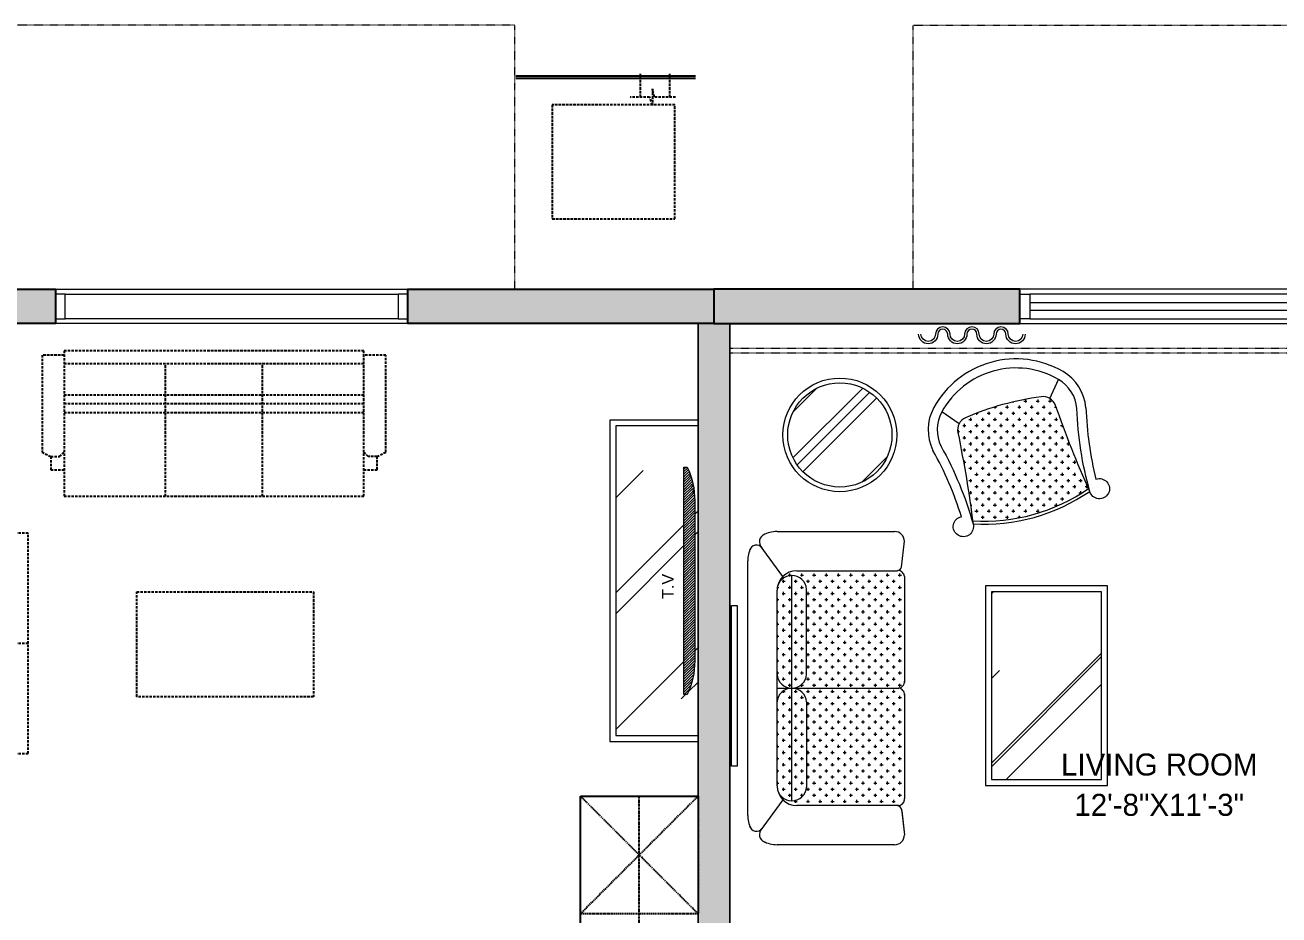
# Model space of a CAD drawing. Header units: inches. Extents: x 0 to 2865, y 0 to 4378.
# Drawn here: x 1299.3 to 1555.5, y 1498.5 to 1680.4 of the extents above; entities that cross this region are included whole.
import ezdxf

# ---------------------------------------------------------------- set-up
doc = ezdxf.new("R2010")
doc.units = ezdxf.units.IN
for name, pattern in [('22-016_Xref_2ND-6TH Floor Plan$0$DASHED', [0.75, 0.5, -0.25]), ('22-016_Xref_2ND-6TH Floor Plan$0$HIDDEN', [0.375, 0.25, -0.125]), ('22-016_Xref_2ND-6TH Floor Plan$0$HIDDEN2', [0.1875, 0.125, -0.0625]), ('DASHED', [0.75, 0.5, -0.25]), ('HIDDEN', [0.375, 0.25, -0.125])]:
    doc.linetypes.add(name, pattern=pattern)
for name, color, linetype in [('22-016_Xref_2ND-6TH Floor Plan$0$FURNITURE-LIGHT', 252, 'DASHED'), ('22-016_Xref_2ND-6TH Floor Plan$0$MECH-HVAC', 253, 'Continuous'), ('22-016_Xref_2ND-6TH Floor Plan$0$MILLWORK', 1, 'Continuous'), ('22-016_Xref_2ND-6TH Floor Plan$0$WALL-INTERIOR', 6, 'Continuous'), ('22-016_Xref_2ND-6TH Floor Plan$0$WALL-STUD', 5, 'Continuous'), ('A-WALL-EXTR', 2, 'Continuous'), ('I-FURN', 8, 'Continuous'), ('I-Furn Text', 7, 'Continuous'), ('I-GLAZ', 6, 'Continuous'), ('TTEXT', 7, 'Continuous'), ('WALL', 4, 'Continuous')]:
    doc.layers.add(name, color=color, linetype=linetype)
doc.layers.add('A-WALL', color=113, linetype='Continuous', lineweight=9)
doc.layers.add('I-DOOR', color=6, linetype='Continuous', lineweight=20)
doc.styles.add('1 by 8 new', font='GOTHIC.TTF', dxfattribs={"height": 4.5})
doc.styles.add('A-ARCH-B01FL$0$Annotative', font='arial.ttf')

# ---------------------------------------------------------------- blocks, each defined once
blk = doc.blocks.new('GDHHHJ')
at = {"layer": 'I-DOOR', "lineweight": 5}
h = blk.add_hatch(dxfattribs=at)
h.set_pattern_fill('CROSS', color=8, scale=5)
h.set_pattern_definition([(0, (-31775.115, -4860.0791), (1.25, 1.25), [0.625, -1.875]), (90, (-31774.8025, -4860.3916), (-1.25, 1.25), [0.625, -1.875])])
h.paths.add_polyline_path([(0.17, 10.79, 0.355559), (-1.61, 7.85, 0.033), (0, 0, 0.03652), (2.7, -7.59, 0.351603), (5.73, -9.14, -0.018537), (23.76, -6.12, 0.16826), (17.16, 17.54, -0.018537)])
at = {"layer": 'I-DOOR', "color": 8, "lineweight": 5}
blk.add_arc((-13.71, -3.82), 37.54, 356.4872, 34.6917, dxfattribs=at)
at = {"layer": 'I-FURN', "lineweight": 5}
for p, q in [((-1.24, 9.64), (-5.15, 11.41)), ((3.93, -8.89), (1.5, -12.43))]:
    blk.add_line(p, q, dxfattribs=at)
for points in [[(0.65, 17.02, 0.052088), (15.25, 19.06, -2.568097), (17.73, 17.8, -0.059207), (0.8, 15.17, 0.24532), (-5.15, 11.41, 0.421605), (1.5, -12.43, 0.24532), (8.54, -12.57, -0.059207), (24.38, -6.04, -2.568097), (22.91, -8.41, 0.052088), (9.37, -14.23)], [(17.73, 17.8, -0.019176), (0.17, 10.79, 0.355559), (-1.61, 7.85, 0.033), (0, 0, 0.036347), (2.68, -7.56, 0.355559), (5.73, -9.14, -0.019176), (24.38, -6.04)]]:
    blk.add_lwpolyline(points, format="xyb", dxfattribs=at)
for centre, radius, start, end in [((1.43, 7.59), 9.46, 94.7341, 149.8684), ((-13.71, -3.82), 38.16, 356.6648, 34.5141), ((9.8, 2.73), 19.14, 149.8684, 241.3105), ((5.15, -5.76), 9.46, 241.3105, 296.4448)]:
    blk.add_arc(centre, radius, start, end, dxfattribs=at)
blk = doc.blocks.new('22-016_Xref_2ND-6TH Floor Plan$0$Couch Set 5')
for p, q in [((8635.07, 504.07), (8573.83, 504.08)), ((8639.58, 503.17), (8635.07, 503.17)), ((8639.58, 483.36), (8639.58, 503.17)), ((8635.07, 501.37), (8573.83, 501.37)), ((8594.54, 474.35), (8594.54, 501.37)), ((8614.36, 474.35), (8614.36, 501.37)), ((8573.83, 495.07), (8635.07, 495.07)), ((8573.83, 493.27), (8635.07, 493.27)), ((8573.83, 491.47), (8635.07, 491.46)), ((8539.48, 466.77), (8539.48, 421.73)), ((8545.78, 421.73), (8545.78, 466.77)), ((8547.58, 421.73), (8547.58, 466.77)), ((8549.38, 421.73), (8549.38, 466.77)), ((8566.5, 444.25), (8539.48, 444.25))]:
    blk.add_line(p, q)
for points in [[(8573.83, 503.17), (8569.32, 503.17), (8569.32, 483.36), (8571.12, 482.46), (8572.92, 482.46), (8573.83, 483.36)], [(8573.83, 504.08), (8573.83, 474.35), (8635.07, 474.35), (8635.07, 504.07)], [(8571.12, 482.46), (8571.12, 479.76), (8573.83, 479.76)], [(8635.07, 479.76), (8637.77, 479.76), (8637.77, 482.46), (8639.58, 483.36)], [(8637.77, 482.46), (8635.97, 482.46), (8635.07, 483.36)], [(8557.49, 466.77), (8558.39, 467.67), (8558.39, 469.47), (8557.49, 471.27), (8537.67, 471.27), (8537.67, 466.77)], [(8561.09, 466.77), (8561.09, 469.47), (8558.39, 469.47)], [(8566.5, 466.77), (8536.77, 466.77), (8536.77, 421.73), (8566.5, 421.73)], [(8566.5, 421.73), (8566.5, 466.77)], [(8537.67, 421.73), (8537.67, 417.23), (8557.49, 417.23)], [(8557.49, 417.23), (8558.39, 419.03), (8558.39, 420.83), (8557.49, 421.73)], [(8558.39, 419.03), (8561.09, 419.03), (8561.09, 421.73)]]:
    blk.add_lwpolyline(points)
blk.add_lwpolyline([(8624.75, 454.77), (8624.75, 433.36), (8588.69, 433.36), (8588.69, 454.77)], close=True)
blk = doc.blocks.new('22-016_Xref_2ND-6TH Floor Plan$0$dw')
at = {"linetype": '22-016_Xref_2ND-6TH Floor Plan$0$HIDDEN'}
for p, q in [((-24, -24), (0, 0)), ((-24, 0), (0, -24))]:
    blk.add_line(p, q, dxfattribs=at)
blk.add_lwpolyline([(-24, -24), (0, -24), (0, 0), (-24, 0)], close=True, dxfattribs=at)

msp = doc.modelspace()

# ---------------------------------------------------------------- hatches: boundary and pattern name
at = {"layer": 'A-WALL', "lineweight": 5, "transparency": 33554636}
h = msp.add_hatch(color=8, dxfattribs=at)
h.dxf.hatch_style = 1
h.paths.add_polyline_path([(1076.55, 1583.77), (1076.55, 1626.38), (1305.54, 1626.38), (1305.54, 1619.38), (1083.55, 1619.38), (1083.55, 1583.77)])
h = msp.add_hatch(color=8, dxfattribs=at)
h.dxf.hatch_style = 1
h.paths.add_polyline_path([(1440.05, 1626.38), (1440.05, 1619.38), (1377.54, 1619.38), (1377.54, 1626.38)])
h = msp.add_hatch(color=8, dxfattribs=at)
h.dxf.hatch_style = 1
h.paths.add_polyline_path([(1440.05, 1626.38), (1440.05, 1619.38), (1502.56, 1619.38), (1502.56, 1626.38)])
h = msp.add_hatch(color=8, dxfattribs=at)
h.dxf.hatch_style = 1
h.paths.add_polyline_path([(1436.8, 1619.38), (1443.3, 1619.38), (1443.3, 1384.97), (1436.8, 1384.97)])
h = msp.add_hatch(color=8, dxfattribs=at)
h.dxf.hatch_style = 1
h.paths.add_polyline_path([(1443.3, 1619.38), (1436.8, 1619.38), (1436.8, 1384.97), (1443.3, 1384.97)])
at = {"layer": 'I-DOOR', "lineweight": 5, "transparency": 33554636}
h = msp.add_hatch(dxfattribs=at)
h.set_pattern_fill('CROSS', color=8, scale=5)
h.set_pattern_definition([(0, (-1322.3009, 547.9707), (1.25, 1.25), [0.625, -1.875]), (90, (-1321.9884, 547.6582), (-1.25, 1.25), [0.625, -1.875])])
h.paths.add_polyline_path([(1458.95, 1565.11, 0.888741), (1452.98, 1565.4, -0.376275), (1456.95, 1568.88), (1477.54, 1568.88, -0.412553), (1478.95, 1567.69), (1478.95, 1546.06, -0.365744), (1477.75, 1544.88), (1455.95, 1544.88, 0.394163), (1458.95, 1547.68)])
h.paths.add_polyline_path([(1455.95, 1567.91, -0.394163), (1458.95, 1565.11), (1458.95, 1547.68, -0.394163), (1455.95, 1544.88)], flags=17)
h.paths.add_polyline_path([(1452.95, 1564.88, -0.032823), (1452.98, 1565.4, -0.36627), (1455.95, 1567.91), (1455.95, 1544.88, -0.394163), (1452.95, 1547.68)])
h.paths.add_polyline_path([(1452.95, 1542.08, -0.394163), (1455.95, 1544.88), (1455.95, 1521.84, -0.36627), (1452.98, 1524.35, -0.032823), (1452.95, 1524.88)])
h.paths.add_polyline_path([(1455.95, 1544.88, -0.394163), (1458.95, 1542.08), (1458.95, 1524.64, -0.394163), (1455.95, 1521.84)], flags=17)
h.paths.add_polyline_path([(1458.95, 1542.08, 0.394163), (1455.95, 1544.88), (1477.54, 1544.88, 0.040671), (1477.75, 1544.88, -0.365744), (1478.95, 1543.69), (1478.95, 1522.29, -0.415876), (1477.75, 1520.88), (1456.95, 1520.88, -0.376275), (1452.98, 1524.35, 0.888741), (1458.95, 1524.64)])
at = {"layer": 'I-FURN', "lineweight": 5, "transparency": 33554636}
h = msp.add_hatch(dxfattribs=at)
h.set_pattern_fill('AR-RROOF', color=8, scale=15, angle=-135, style=0)
h.set_pattern_definition([(225, (-3262.24, 34039.061), (-12.727922, -33.9411255), [225, -30, 75, -15]), (225, (-3271.043, 34019.651), (24.713382, -3.500179), [45, -4.95, 90, -11.25]), (225, (-3258.528, 34024.742), (-48.0479058, -62.260752), [120, -21, 60, -15])])
edge = h.paths.add_edge_path()
edge.add_arc((1465.76, 1596.63), 10.65, 0, 360)
h = msp.add_hatch(dxfattribs=at)
h.set_pattern_fill('AR-RROOF', color=8, scale=25, angle=45, style=0)
h.set_pattern_definition([(45, (-1190.06, 1146.655), (21.2132, 56.56854), [375, -50, 125, -25]), (45, (-1175.386, 1179.005), (-41.18897, 5.83363), [75, -8.25, 150, -18.75]), (45, (-1196.246, 1170.52), (80.07984, 103.76792), [200, -35, 100, -25])])
h.paths.add_polyline_path([(1420, 1535.17), (1436.8, 1535.17), (1436.8, 1598.46), (1420, 1598.46)])
h.paths.add_polyline_path([(1433.91, 1590.05), (1434.59, 1590.05, -0.111729), (1436.12, 1583.18), (1436.12, 1550.44, -0.109583), (1434.59, 1543.58), (1433.91, 1543.58)], flags=16)
h.paths.add_polyline_path([(1428.17, 1568.79), (1428.17, 1562.48), (1433.04, 1562.48), (1433.04, 1568.79)], flags=24)
at = {"layer": 'I-FURN', "lineweight": 5, "ltscale": 100, "transparency": 33554636}
h = msp.add_hatch(dxfattribs=at)
h.set_pattern_fill('ANSI31', color=8, scale=3, angle=720)
h.set_pattern_definition([(45, (6384.9735, -30352.74062), (-0.265165043, 0.265165043), [])])
edge = h.paths.add_edge_path()
edge.add_line((1434.59, 1543.58), (1433.91, 1543.58))
edge.add_line((1433.91, 1543.58), (1433.91, 1590.05))
edge.add_line((1433.91, 1590.05), (1434.59, 1590.05))
edge.add_arc((1420.18, 1583.25), 15.94, -0.243, 25.2577, ccw=False)
edge.add_line((1436.12, 1583.18), (1436.12, 1550.44))
edge.add_arc((1419.87, 1550.44), 16.24, -25.0147, 0, ccw=False)
at = {"layer": 'I-FURN', "lineweight": 5, "transparency": 33554636}
h = msp.add_hatch(dxfattribs=at)
h.set_pattern_fill('AR-RROOF', color=8, scale=25, angle=45, style=0)
h.set_pattern_definition([(45, (398.936, 31260.877), (21.213203, 56.568542), [375, -50, 125, -25]), (45, (413.61, 31293.227), (-41.18897, 5.83363), [75, -8.25, 150, -18.75]), (45, (392.749, 31284.742), (80.079843, 103.76792), [200, -35, 100, -25])])
h.paths.add_polyline_path([(1519.24, 1526.19), (1519.24, 1564.58), (1496.73, 1564.58), (1496.73, 1526.19)])

# ---------------------------------------------------------------- linework, layer by layer
at = {"layer": '22-016_Xref_2ND-6TH Floor Plan$0$FURNITURE-LIGHT', "color": 8, "lineweight": -3, "transparency": 33554636}
msp.add_lwpolyline([(1407.02, 1664.07), (1407.02, 1640.79), (1432.06, 1640.79), (1432.06, 1664.07)], close=True, dxfattribs=at)
at = {"layer": '22-016_Xref_2ND-6TH Floor Plan$0$MECH-HVAC', "color": 8, "linetype": '22-016_Xref_2ND-6TH Floor Plan$0$DASHED', "transparency": 33554636}
for p, q in [((1425.02, 1665.68, 0), (1425.02, 1670.43, 0)), ((1431.02, 1665.68, 0), (1431.02, 1670.43, 0))]:
    msp.add_line(p, q, dxfattribs=at)
at = {"layer": '22-016_Xref_2ND-6TH Floor Plan$0$MECH-HVAC', "color": 8, "linetype": '22-016_Xref_2ND-6TH Floor Plan$0$DASHED', "transparency": 33554636, "elevation": 0}
msp.add_lwpolyline([(1432.22, 1665.68), (1427.9, 1665.68), (1427.46, 1667.34), (1427.46, 1664.04), (1426.91, 1665.68), (1422.94, 1665.68)], dxfattribs=at)
at = {"layer": '22-016_Xref_2ND-6TH Floor Plan$0$MILLWORK', "color": 8, "lineweight": -3, "transparency": 33554636}
for points in [[(1436.8, 1457.01), (1412.78, 1457.01), (1412.78, 1522.8)], [(1412.78, 1522.8), (1436.8, 1522.8)]]:
    msp.add_lwpolyline(points, dxfattribs=at)
at = {"layer": '22-016_Xref_2ND-6TH Floor Plan$0$MILLWORK', "color": 8, "linetype": '22-016_Xref_2ND-6TH Floor Plan$0$HIDDEN2', "transparency": 33554636}
msp.add_lwpolyline([(1424.79, 1426.02), (1424.79, 1522.8)], dxfattribs=at)
at = {"layer": '22-016_Xref_2ND-6TH Floor Plan$0$WALL-INTERIOR', "color": 8, "transparency": 33554636}
msp.add_line((1399.55, 1669.54), (1436.3, 1669.54), dxfattribs=at)
at = {"layer": '22-016_Xref_2ND-6TH Floor Plan$0$WALL-STUD', "color": 8, "transparency": 33554636}
msp.add_line((1399.55, 1670.04), (1436.3, 1670.04), dxfattribs=at)
at = {"layer": 'A-WALL', "color": 8, "lineweight": 5, "transparency": 33554636}
for points in [[(1436.8, 1619.38), (1443.3, 1619.38), (1443.3, 1384.97), (1436.8, 1384.97)], [(1443.3, 1619.38), (1436.8, 1619.38), (1436.8, 1384.97), (1443.3, 1384.97)]]:
    msp.add_lwpolyline(points, close=True, dxfattribs=at)
at = {"layer": 'A-WALL-EXTR', "color": 8, "linetype": 'HIDDEN', "lineweight": 5, "ltscale": 0.1, "transparency": 33554636}
for p, q in [((1443.3, 1614.38), (1595.05, 1614.38)), ((1443.3, 1613.38), (1595.05, 1613.38))]:
    msp.add_line(p, q, dxfattribs=at)
for points in [[(1399.38, 1626.38), (1399.38, 1680.38), (1279.8, 1680.38), (1279.8, 1626.38)], [(1480.71, 1626.38), (1480.71, 1680.38), (1600.3, 1680.38), (1600.3, 1626.38)]]:
    msp.add_lwpolyline(points, dxfattribs=at)
at = {"layer": 'I-FURN', "color": 8, "lineweight": 5, "transparency": 33554636}
for p, q in [((1452.95, 1576.88), (1476.95, 1576.88)), ((1454.12, 1567.7), (1449.5, 1574.03)), ((1478.36, 1569.62), (1478.95, 1574.88)), ((1446.95, 1518.88), (1446.95, 1570.88)), ((1446.95, 1518.88), (1446.95, 1570.88)), ((1455.95, 1521.84), (1455.95, 1567.91)), ((1456.95, 1568.88), (1477.54, 1568.88)), ((1478.95, 1567.69), (1478.95, 1546.06)), ((1458.95, 1547.68), (1458.95, 1565.11)), ((1452.95, 1524.88), (1452.95, 1564.88)), ((1452.95, 1544.88), (1477.75, 1544.88)), ((1458.95, 1542.08), (1458.95, 1524.64)), ((1478.95, 1543.69), (1478.95, 1522.29)), ((1454.12, 1522.05), (1449.5, 1515.73)), ((1477.75, 1520.88), (1456.95, 1520.88)), ((1478.36, 1520.13), (1478.95, 1514.88)), ((1478.39, 1519.83), (1478.95, 1514.88)), ((1476.95, 1512.88), (1452.95, 1512.88))]:
    msp.add_line(p, q, dxfattribs=at)
for points in [[(1503.62, 1617.22, -1), (1499.68, 1617.22, 1), (1497.67, 1617.22, -1), (1493.74, 1617.22, 1), (1491.72, 1617.22, -1), (1487.79, 1617.22, 1), (1485.78, 1617.22, -1), (1481.85, 1617.22, -1)], [(1503.14, 1617.22, -1), (1500.16, 1617.22, 1), (1497.19, 1617.22, -1), (1494.22, 1617.22, 1), (1491.24, 1617.22, -1), (1488.27, 1617.22, 1), (1485.3, 1617.22, -1), (1482.33, 1617.22)], [(1434.59, 1543.58), (1433.91, 1543.58), (1433.91, 1590.05), (1434.59, 1590.05, -0.111729), (1436.12, 1583.18), (1436.12, 1550.44, -0.109583), (1434.59, 1543.58, -0.636889)]]:
    msp.add_lwpolyline(points, format="xyb", dxfattribs=at)
for points in [[(1436.8, 1599.66), (1418.8, 1599.66), (1418.8, 1533.97), (1436.8, 1533.97)], [(1436.8, 1598.46), (1420, 1598.46), (1420, 1535.17), (1436.8, 1535.17)], [(1520.44, 1524.99), (1520.44, 1565.78), (1495.53, 1565.78), (1495.53, 1524.99)], [(1519.24, 1526.19), (1519.24, 1564.58), (1496.73, 1564.58), (1496.73, 1526.19)]]:
    msp.add_lwpolyline(points, close=True, dxfattribs=at)
at = {"layer": 'I-FURN', "color": 8, "lineweight": 5, "transparency": 33554636, "elevation": 0}
msp.add_lwpolyline([(1444.78, 1561.76), (1444.78, 1528.94), (1443.65, 1528.94), (1443.65, 1561.76)], close=True, dxfattribs=at)
at = {"layer": 'I-FURN', "color": 8, "lineweight": 5, "transparency": 33554636}
for radius in [11.62, 10.65]:
    msp.add_circle((1465.76, 1596.63), radius, dxfattribs=at)
for centre, radius, start, end in [((1450.99, 1574.76), 1.66, 109.7026, 226.0199), ((1452.95, 1570.88), 6, 90, 118.6524), ((1476.95, 1574.88), 2, 0, 90), ((1452.95, 1570.88), 6, 154.3064, 180), ((1448.72, 1572.68), 1.43, 33.8902, 167.787), ((1448.72, 1572.68), 1.43, 33.8902, 167.787), ((1448.72, 1572.68), 1.43, 33.8902, 167.787), ((1456.95, 1564.88), 4, 90, 180), ((1455.95, 1564.9), 3.01, 3.9499, 176.0501), ((1477.37, 1569.89), 1.02, 279.7826, 345.1372), ((1477.65, 1567.58), 1.31, 4.9831, 94.658), ((1455.95, 1547.88), 3.01, 183.9499, 356.0501), ((1455.95, 1541.87), 3.01, 3.9499, 176.0501), ((1477.65, 1546.18), 1.31, 265.342, 4.9831), ((1477.65, 1543.58), 1.31, 355.0169, 85.342), ((1456.95, 1524.88), 4, 180, 270), ((1455.95, 1524.85), 3.01, 183.9499, 356.0501), ((1477.65, 1522.18), 1.31, 265.342, 355.0169), ((1477.65, 1522.18), 1.31, 274.658, 4.9831), ((1452.95, 1518.88), 6, 180, 205.6936), ((1477.37, 1519.87), 1.02, 357.964, 80.2174), ((1477.37, 1519.87), 1.02, 14.8628, 80.2174), ((1448.72, 1517.07), 1.43, 192.213, 326.1098), ((1448.72, 1517.07), 1.43, 192.213, 326.1098), ((1448.72, 1517.07), 1.43, 192.213, 326.1098), ((1450.99, 1514.99), 1.66, 133.9801, 250.2974), ((1476.95, 1514.88), 2, 270, 0), ((1476.95, 1514.88), 2, 270, 0), ((1452.95, 1518.88), 6, 241.3476, 270)]:
    msp.add_arc(centre, radius, start, end, dxfattribs=at)
at = {"layer": 'I-GLAZ', "color": 8, "lineweight": 5, "ltscale": 0.05, "transparency": 33554636}
for points in [[(1377.54, 1626.38), (1377.54, 1619.38), (1305.54, 1619.38), (1305.54, 1626.38)], [(1307.54, 1620.38), (1307.54, 1625.38), (1305.54, 1625.38), (1305.54, 1620.38)], [(1307.54, 1620.38), (1307.54, 1625.38), (1375.54, 1625.38), (1375.54, 1620.38)], [(1377.54, 1620.38), (1377.54, 1625.38), (1375.54, 1625.38), (1375.54, 1620.38)], [(1502.56, 1626.38), (1502.56, 1619.38), (1574.56, 1619.38), (1574.56, 1626.38)], [(1502.56, 1620.38), (1502.56, 1625.38), (1504.56, 1625.38), (1504.56, 1620.38)], [(1572.56, 1620.38), (1572.56, 1625.38), (1504.56, 1625.38), (1504.56, 1620.38)], [(1504.56, 1622.13), (1572.56, 1622.13), (1572.56, 1623.63), (1504.56, 1623.63)]]:
    msp.add_lwpolyline(points, close=True, dxfattribs=at)
at = {"layer": 'WALL', "color": 8, "ltscale": 0.1, "transparency": 33554636}
msp.add_lwpolyline([(1076.55, 1583.77), (1076.55, 1626.38), (1305.54, 1626.38), (1305.54, 1619.38), (1083.55, 1619.38), (1083.55, 1583.77), (1076.55, 1583.77)], dxfattribs=at)
for points in [[(1440.05, 1626.38), (1440.05, 1619.38), (1377.54, 1619.38), (1377.54, 1626.38)], [(1440.05, 1626.38), (1440.05, 1619.38), (1502.56, 1619.38), (1502.56, 1626.38)]]:
    msp.add_lwpolyline(points, close=True, dxfattribs=at)

# ---------------------------------------------------------------- block references
at = {"layer": '22-016_Xref_2ND-6TH Floor Plan$0$FURNITURE-LIGHT', "color": 8, "lineweight": -3, "transparency": 33554636}
msp.add_blockref('22-016_Xref_2ND-6TH Floor Plan$0$Couch Set 5', (-7266.54, 1109.76), dxfattribs=at)
at = {"layer": '22-016_Xref_2ND-6TH Floor Plan$0$FURNITURE-LIGHT', "color": 8, "lineweight": -3, "transparency": 33554636, "xscale": -1.000755996964005, "yscale": 1.000755996964005, "zscale": 1.000755996964005, "rotation": 359.9982827044892}
msp.add_blockref('22-016_Xref_2ND-6TH Floor Plan$0$dw', (1412.78, 1522.8), dxfattribs=at)
at = {"layer": 'I-FURN', "color": 8, "lineweight": 5, "transparency": 33554636, "rotation": 270}
msp.add_blockref('GDHHHJ', (1499.01, 1602.82), dxfattribs=at)

# ---------------------------------------------------------------- texts
at = {"layer": 'I-Furn Text', "color": 8, "lineweight": 5, "transparency": 33554636, "char_height": 4.5, "width": 50.4719, "attachment_point": 2, "style": '1 by 8 new'}
for s, insert in [('LIVING ROOM', (1531, 1531.52)), ('12\'-8"X11\'-3"', (1531, 1523.28))]:
    msp.add_mtext(s, dxfattribs=dict(at, insert=insert))
at = {"layer": 'TTEXT', "color": 8, "lineweight": 5, "ltscale": 0.001, "transparency": 33554636, "insert": (1430.64, 1563.1, 0), "char_height": 2.3609, "attachment_point": 4, "rotation": 90, "style": 'A-ARCH-B01FL$0$Annotative'}
msp.add_mtext('{\\fArial|b0|i0|c0|p34;T.V}', dxfattribs=at)

doc.saveas('drawing.dxf')
